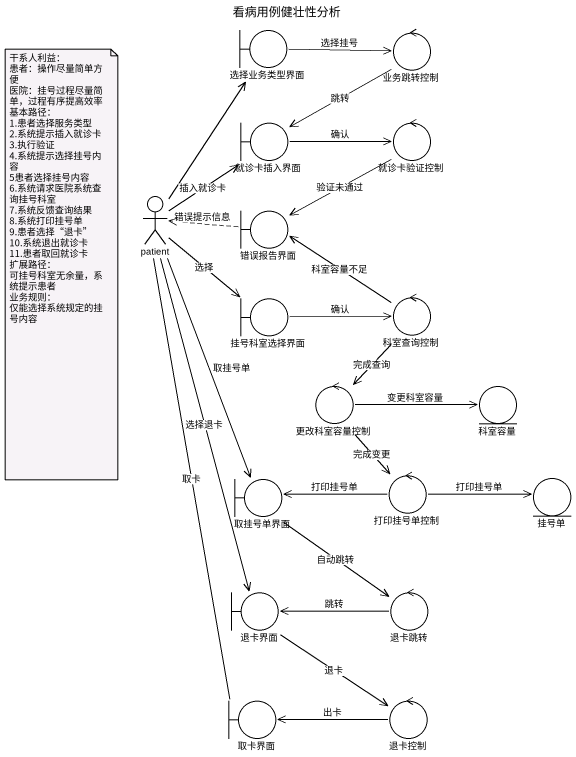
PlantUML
@startuml
title 看病用例健壮性分析
boundary 选择业务类型界面
control 业务跳转控制
boundary 就诊卡插入界面
control 就诊卡验证控制
actor patient
boundary 错误报告界面
boundary 挂号科室选择界面
control 科室查询控制
control 更改科室容量控制
entity 科室容量
boundary 取挂号单界面
control 打印挂号单控制
entity 挂号单
boundary 退卡界面
control 退卡跳转
boundary 取卡界面
control 退卡控制
选择业务类型界面 -right-> 业务跳转控制 : 选择挂号
业务跳转控制 --> 就诊卡插入界面 : 跳转
就诊卡插入界面 -right-> 就诊卡验证控制 : 确认
就诊卡验证控制 --> 错误报告界面 : 验证未通过
patient -up-> 选择业务类型界面
patient -up-> 就诊卡插入界面 : 插入就诊卡
patient --> 挂号科室选择界面 : 选择
patient --> 取挂号单界面 : 取挂号单
patient --> 退卡界面 : 选择退卡
patient -- 取卡界面 : 取卡
错误报告界面 .left.> patient : 错误提示信息
挂号科室选择界面 -right-> 科室查询控制 : 确认
科室查询控制 -up-> 错误报告界面 : 科室容量不足
科室查询控制 --> 更改科室容量控制 : 完成查询
更改科室容量控制 -right-> 科室容量 : 变更科室容量
更改科室容量控制 --> 打印挂号单控制 : 完成变更
取挂号单界面 --> 退卡跳转 : 自动跳转
打印挂号单控制 -left-> 取挂号单界面 : 打印挂号单
打印挂号单控制 -right-> 挂号单 : 打印挂号单
退卡界面 --> 退卡控制 : 退卡
退卡跳转 -left-> 退卡界面 : 跳转
退卡控制 -left-> 取卡界面 : 出卡
note as N1
  干系人利益：
  患者：操作尽量简单方便
  医院：挂号过程尽量简单，过程有序提高效率
  基本路径：
  1.患者选择服务类型
  2.系统提示插入就诊卡
  3.执行验证
  4.系统提示选择挂号内容
  5患者选择挂号内容
  6.系统请求医院系统查询挂号科室
  7.系统反馈查询结果
  8.系统打印挂号单
  9.患者选择“退卡”
  10.系统退出就诊卡
  11.患者取回就诊卡
  扩展路径：
  可挂号科室无余量，系统提示患者
  业务规则：
  仅能选择系统规定的挂号内容
end note
@enduml
